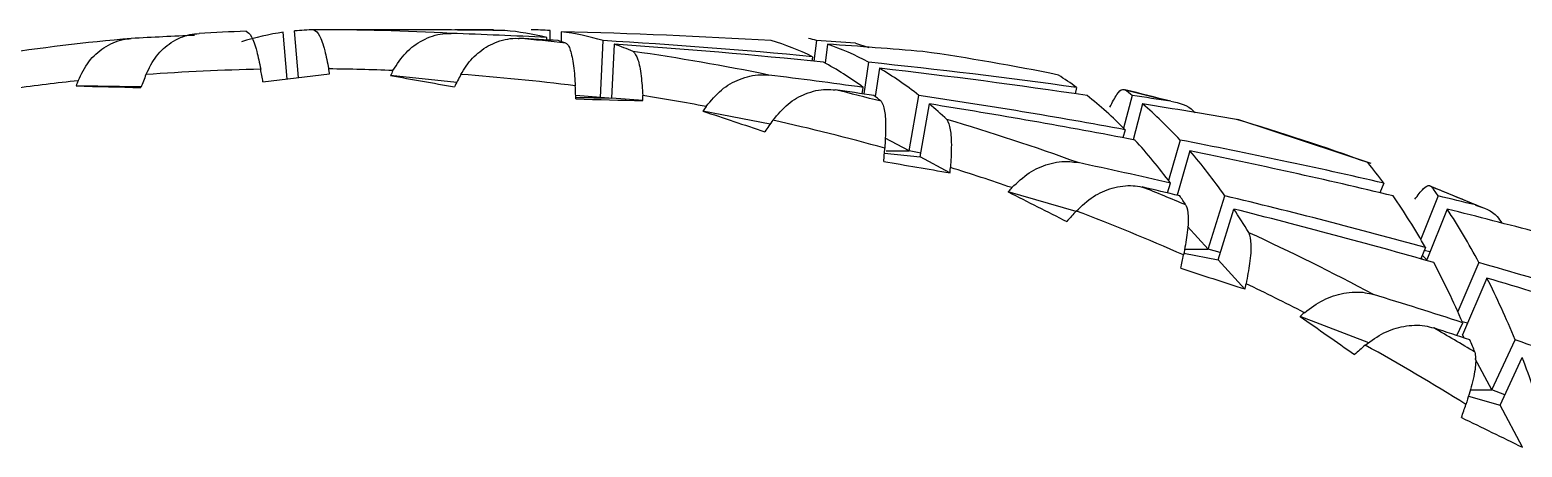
# Model space of a CAD drawing. Header units: millimetres. Extents: x 15 to 1184, y 5 to 836.
# Drawn here: x 378.158 to 380.534, y 647.335 to 648.001 of the extents above; entities that cross this region are included whole.
import ezdxf

# ---------------------------------------------------------------- set-up
doc = ezdxf.new("R2010")
doc.units = ezdxf.units.MM

msp = doc.modelspace()

# ---------------------------------------------------------------- linework, layer by layer
at = {"color": 7, "linetype": 'Continuous', "lineweight": 25}
for p, q in [((378.5677, 647.9221), (378.5615, 647.9966)), ((378.5858, 647.9243), (378.5796, 647.9988)), ((378.7631, 648.0005), (378.6289, 648.0005)), ((378.8841, 648.0005), (378.8349, 648.0005)), ((378.9862, 647.9993), (378.9859, 647.9841)), ((379.0042, 647.9975), (379.0038, 647.9819)), ((378.981, 647.9844), (378.9811, 647.9883)), ((379.0669, 647.8929), (379.0709, 647.9834)), ((379.0849, 647.8915), (379.0887, 647.9776)), ((379.4105, 647.9834), (379.4063, 647.9504)), ((379.4283, 647.9776), (379.4244, 647.9474)), ((379.4726, 647.9795), (379.4942, 647.9725)), ((379.4044, 647.9577), (379.4033, 647.9507)), ((379.4936, 647.9488), (379.4859, 647.8983)), ((378.8377, 647.9167), (378.732, 647.9276)), ((379.5108, 647.9392), (379.504, 647.8943)), ((378.3354, 647.9095), (378.2317, 647.9111)), ((379.4835, 647.8986), (379.4852, 647.9086)), ((379.8248, 647.9086), (379.8223, 647.8987)), ((379.9701, 647.8873), (379.9002, 647.9048)), ((379.0669, 647.8929), (379.0272, 647.896)), ((379.0274, 647.8929), (379.0669, 647.8929)), ((379.0274, 647.8924), (379.0849, 647.8915)), ((379.0797, 647.8915), (379.0669, 647.8929)), ((379.1343, 647.8876), (379.0849, 647.8915)), ((379.5584, 647.8074), (379.5738, 647.8959)), ((379.5757, 647.7981), (379.5904, 647.8823)), ((379.9135, 647.8959), (379.8998, 647.8437)), ((379.93, 647.8823), (379.9151, 647.8253)), ((379.337, 647.8502), (379.2298, 647.871)), ((380.2939, 647.7877), (380.0817, 647.8574)), ((379.5584, 647.8074), (379.5201, 647.8279)), ((379.9022, 647.8413), (379.8985, 647.8285)), ((379.5188, 647.804), (379.5757, 647.7981)), ((379.5215, 647.8074), (379.5584, 647.8074)), ((379.5767, 647.8038), (379.5584, 647.8074)), ((379.9897, 647.8248), (379.9713, 647.7604)), ((380.0052, 647.8075), (379.985, 647.7368)), ((379.6232, 647.7726), (379.5757, 647.7981)), ((379.9695, 647.7405), (379.9744, 647.7562)), ((380.3141, 647.7562), (380.3079, 647.7408)), ((379.824, 647.7112), (379.7157, 647.7422)), ((380.0344, 647.651), (380.0609, 647.7359)), ((380.4006, 647.7359), (380.3728, 647.6669)), ((380.4719, 647.7167), (380.3879, 647.7512)), ((380.0501, 647.634), (380.0753, 647.7148)), ((380.4149, 647.7148), (380.3824, 647.634)), ((380.0344, 647.651), (380.0014, 647.6868)), ((379.9957, 647.6446), (380.0501, 647.634)), ((379.9967, 647.651), (380.0344, 647.651)), ((380.0537, 647.6455), (380.0344, 647.651)), ((380.3806, 647.6534), (380.3728, 647.6355)), ((380.375, 647.6348), (380.3736, 647.6374)), ((380.3754, 647.6414), (380.3824, 647.634)), ((380.3876, 647.6469), (380.3785, 647.6486)), ((380.093, 647.5874), (380.0501, 647.634)), ((380.4655, 647.6295), (380.4318, 647.5516)), ((380.4783, 647.6049), (380.4392, 647.5145)), ((380.2904, 647.5017), (380.1808, 647.5438)), ((380.4302, 647.5133), (380.4397, 647.5337)), ((380.4472, 647.5328), (380.4391, 647.5351)), ((380.442, 647.5094), (380.4392, 647.5145)), ((380.4862, 647.4266), (380.5231, 647.5062)), ((380.4862, 647.4266), (380.4596, 647.4764)), ((380.4992, 647.4022), (380.5344, 647.478)), ((380.4517, 647.4266), (380.4862, 647.4266)), ((380.5068, 647.4187), (380.4862, 647.4266)), ((380.4488, 647.4167), (380.4992, 647.4022)), ((380.5349, 647.3353), (380.4992, 647.4022))]:
    msp.add_line(p, q, dxfattribs=at)
at = {"color": 7, "linetype": 'Continuous', "lineweight": 25, "flags": 128}
for points in [[(378.5291, 647.9175), (378.5287, 647.9201), (378.5282, 647.9226), (378.5278, 647.9251), (378.5273, 647.9276), (378.5268, 647.9301), (378.5264, 647.9326), (378.5259, 647.9351), (378.5255, 647.9377)], [(378.5291, 647.9175), (378.5424, 647.9191), (378.5556, 647.9207), (378.5689, 647.9223), (378.5822, 647.9238), (378.5954, 647.9254), (378.6087, 647.927), (378.622, 647.9286), (378.6353, 647.9301)], [(378.6353, 647.9301), (378.6351, 647.9311), (378.635, 647.9322), (378.6348, 647.9332), (378.6346, 647.9342), (378.6344, 647.9352), (378.6342, 647.9362), (378.6341, 647.9372), (378.6339, 647.9382)], [(378.2317, 647.9111), (378.2446, 647.9108), (378.2575, 647.9104), (378.2703, 647.9101), (378.2832, 647.9097), (378.2962, 647.9094), (378.3091, 647.9091), (378.322, 647.9087), (378.3349, 647.9084)], [(379.0275, 647.8903), (379.0273, 647.8929), (379.0272, 647.8956), (379.0271, 647.8982), (379.027, 647.9008), (379.0268, 647.9034), (379.0267, 647.906), (379.0266, 647.9086), (379.0265, 647.9112)], [(379.0275, 647.8903), (379.0408, 647.89), (379.0541, 647.8896), (379.0675, 647.8893), (379.0808, 647.889), (379.0942, 647.8886), (379.1076, 647.8883), (379.1209, 647.8879), (379.1343, 647.8876)], [(379.1343, 647.8876), (379.1343, 647.8886), (379.1342, 647.8897), (379.1342, 647.8907), (379.1341, 647.8917), (379.1341, 647.8928), (379.134, 647.8938), (379.134, 647.8949), (379.1339, 647.8959)], [(379.5177, 647.7907), (379.5179, 647.7933), (379.5182, 647.796), (379.5184, 647.7986), (379.5186, 647.8013), (379.5188, 647.804), (379.519, 647.8066), (379.5192, 647.8093), (379.5194, 647.8119)], [(379.6232, 647.7726), (379.6233, 647.7737), (379.6234, 647.7747), (379.6235, 647.7758), (379.6236, 647.7769), (379.6237, 647.7779), (379.6237, 647.779), (379.6238, 647.78), (379.6239, 647.7811)], [(379.9908, 647.6204), (379.9913, 647.623), (379.9919, 647.6257), (379.9924, 647.6284), (379.993, 647.631), (379.9935, 647.6337), (379.9941, 647.6363), (379.9946, 647.639), (379.9952, 647.6417)], [(380.093, 647.5874), (380.0932, 647.5884), (380.0935, 647.5895), (380.0937, 647.5906), (380.0939, 647.5916), (380.0941, 647.5927), (380.0943, 647.5937), (380.0945, 647.5948), (380.0948, 647.5958)], [(380.4377, 647.3827), (380.4386, 647.3853), (380.4395, 647.3879), (380.4404, 647.3905), (380.4413, 647.3931), (380.4422, 647.3957), (380.4431, 647.3983), (380.4439, 647.4009), (380.4448, 647.4035)]]:
    msp.add_lwpolyline(points, dxfattribs=at)
at = {"color": 7, "linetype": 'Continuous', "lineweight": 25}
for centre, radius, start, end in [((378.629, 644.5152), 3.4853, 92.0845, 93.3145), ((378.6289, 644.5161), 3.4844, 86.7093, 90.3044), ((378.6297, 644.5069), 3.4937, 95.094, 98.6828), ((378.6285, 644.51), 3.4905, 83.7019, 84.9307), ((378.6266, 644.4968), 3.5039, 78.3426, 81.9245), ((379.0879, 644.4968), 3.5039, 78.3426, 81.9245), ((388.5319, 644.0285), 10.9102, 159.05238, 159.16852), ((378.5957, 644.5071), 3.4313, 91.1725, 94.2265), ((378.5957, 644.5082), 3.4302, 87.6523, 89.3614), ((388.8145, 642.622), 11.3932, 152.20099, 152.24569), ((401.3986, 775.6996), 129.7669, 259.940447, 259.986146), ((388.844, 642.6183), 11.3225, 152.0263, 152.1394), ((378.5952, 644.5021), 3.4363, 82.7909, 85.8418), ((378.5964, 644.4991), 3.4393, 96.0353, 97.7414), ((388.502, 644.0257), 10.9807, 159.23175, 159.27764), ((378.6224, 644.4772), 3.5239, 75.3536, 76.5746), ((379.0837, 644.4772), 3.5239, 75.3536, 76.5746), ((378.5934, 644.4892), 3.4493, 79.2821, 80.985), ((388.9371, 641.1292), 11.8187, 145.17644, 145.21988), ((402.1275, 716.159), 72.0247, 251.46311, 251.545869), ((388.9654, 641.1193), 11.7479, 145.00669, 145.11659), ((378.5893, 644.4697), 3.4692, 74.4482, 77.4799), ((378.615, 644.4515), 3.5507, 70.0379, 73.5881), ((379.0763, 644.4515), 3.5507, 70.0379, 73.5881), ((403.7581, 789.2578), 143.5289, 260.276811, 260.31954), ((378.5819, 644.4446), 3.4954, 70.9691, 72.6569), ((388.8591, 639.5603), 12.2697, 138.13416, 138.17625), ((402.9639, 693.5463), 51.3662, 243.08959, 243.20652), ((378.6036, 644.4208), 3.5834, 67.0814, 68.2888), ((379.0649, 644.4208), 3.5834, 67.0814, 68.2888), ((388.8854, 639.5445), 12.1986, 137.96972, 138.07618), ((378.5708, 644.4142), 3.5278, 66.1861, 69.1841), ((378.5878, 644.3858), 3.6218, 61.8327, 65.3363), ((404.4129, 723.1109), 79.3426, 252.072967, 252.150556), ((378.5552, 644.3799), 3.5654, 62.7517, 64.4173), ((388.5702, 637.9258), 12.7628, 131.05653, 131.09715), ((403.8747, 681.1989), 41.159, 234.85363, 235.00097), ((378.5672, 644.348), 3.6649, 58.9198, 60.1092), ((388.5936, 637.905), 12.6911, 130.89783, 131.00057), ((378.5349, 644.3425), 3.608, 58.0378, 60.9912), ((405.1325, 697.9089), 56.2382, 243.95285, 244.06293)]:
    msp.add_arc(centre, radius, start, end, dxfattribs=at)
for centre, major_axis, ratio, start_param, end_param in [((378.8955, 644.0005), (-0.3093, 3.9988), 0.313287, 0.01975, 0.073611), ((378.8955, 644.0005), (-0.3093, 3.9988), 0.313287, 6.263922, 6.288467), ((378.8236, 644.0005), (6.2212, -0.0663), 0.642875, 1.563058, 1.587379), ((378.8955, 644.0005), (6.1961, -0.4376), 0.641692, 1.602271, 1.626816), ((378.8955, 644.0005), (6.2212, -0.0663), 0.642875, 1.577492, 1.587379), ((378.8236, 644.0005), (0.067, 3.9999), 0.311164, 6.21025, 6.264077), ((378.8955, 644.0005), (0.067, 3.9999), 0.311164, 6.264077, 6.288398), ((378.8955, 644.0005), (0.067, 3.9999), 0.311164, 6.195782, 6.249643), ((378.8236, 644.0005), (6.2212, -0.0663), 0.642875, 1.494762, 1.548623), ((378.8955, 644.0005), (6.2212, -0.0663), 0.642875, 1.654094, 1.670366), ((378.8236, 644.0005), (6.1961, -0.4376), 0.641692, 1.587803, 1.597823), ((378.8236, 644.0005), (0.067, 3.9999), 0.311164, 6.185762, 6.195782), ((378.8955, 644.0005), (6.1961, -0.4376), 0.641692, 1.533942, 1.587803), ((378.8236, 644.0005), (6.1961, -0.4376), 0.641692, 1.519507, 1.573335), ((378.8955, 644.0005), (0.067, 3.9999), 0.311164, 6.156768, 6.181314), ((378.8236, 644.0005), (0.4431, 3.9976), 0.315609, 6.171679, 6.22554), ((378.8955, 644.0005), (0.4431, 3.9976), 0.315609, 6.22554, 6.23556), ((378.8955, 644.0005), (6.2212, -0.0663), 0.642875, 1.484742, 1.494762), ((378.8955, 644.0005), (0.4431, 3.9976), 0.315609, 6.157244, 6.211072), ((378.8236, 644.0005), (6.2212, -0.0663), 0.642875, 1.455749, 1.480294), ((378.8236, 644.0005), (0.4431, 3.9976), 0.315609, 6.103417, 6.157244), ((378.8955, 644.0005), (6.1961, -0.4376), 0.641692, 1.46568, 1.519507), ((378.8955, 644.0005), (6.1344, -0.8036), 0.638767, 1.558331, 1.582876), ((378.8955, 644.0005), (0.4431, 3.9976), 0.315609, 6.088949, 6.14281), ((378.8236, 644.0005), (6.1961, -0.4376), 0.641692, 1.451212, 1.505073), ((378.8236, 644.0005), (0.8182, 3.9911), 0.326194, 6.135221, 6.159766), ((378.8236, 644.0005), (6.1344, -0.8036), 0.638767, 1.543863, 1.553883), ((378.8955, 644.0005), (0.8182, 3.9911), 0.326194, 6.120753, 6.130773), ((378.8236, 644.0005), (0.4431, 3.9976), 0.315609, 6.078929, 6.088949), ((378.8955, 644.0005), (6.1344, -0.8036), 0.638767, 1.490002, 1.543863), ((378.8955, 644.0005), (0.4431, 3.9976), 0.315609, 6.049936, 6.074481), ((378.8236, 644.0005), (6.1344, -0.8036), 0.638767, 1.475567, 1.529395), ((378.8236, 644.0005), (0.8182, 3.9911), 0.326194, 6.066892, 6.120753), ((378.8955, 644.0005), (6.1961, -0.4376), 0.641692, 1.441192, 1.451212), ((378.8955, 644.0005), (0.8182, 3.9911), 0.326194, 6.052458, 6.106285), ((378.8236, 644.0005), (6.1961, -0.4376), 0.641692, 1.412199, 1.436744), ((378.8236, 644.0005), (0.8182, 3.9911), 0.326194, 5.99863, 6.052458), ((378.8955, 644.0005), (6.1344, -0.8036), 0.638767, 1.42174, 1.475567), ((378.8236, 644.0005), (6.1344, -0.8036), 0.638767, 1.407272, 1.461133), ((378.8955, 644.0005), (0.8182, 3.9911), 0.326194, 5.984162, 6.038023), ((378.8955, 644.0005), (6.0371, -1.1599), 0.634103, 1.513679, 1.538225), ((378.8236, 644.0005), (1.1916, 3.9792), 0.341969, 6.033902, 6.058447), ((378.8236, 644.0005), (6.0371, -1.1599), 0.634103, 1.499211, 1.509231), ((378.8236, 644.0005), (0.8182, 3.9911), 0.326194, 5.974142, 5.984162), ((378.8955, 644.0005), (6.0371, -1.1599), 0.634103, 1.44535, 1.499211), ((378.8236, 644.0005), (1.1916, 3.9792), 0.341969, 5.965572, 6.019434), ((378.8955, 644.0005), (1.1916, 3.9792), 0.341969, 6.019434, 6.029454), ((378.8955, 644.0005), (6.1344, -0.8036), 0.638767, 1.397252, 1.407272), ((378.8955, 644.0005), (0.8182, 3.9911), 0.326194, 5.945149, 5.969694), ((378.8236, 644.0005), (6.0371, -1.1599), 0.634103, 1.430916, 1.484743), ((378.8955, 644.0005), (1.1916, 3.9792), 0.341969, 5.951138, 6.004966), ((378.8236, 644.0005), (6.1344, -0.8036), 0.638767, 1.368259, 1.392804), ((378.8236, 644.0005), (1.1916, 3.9792), 0.341969, 5.897311, 5.951138), ((378.8955, 644.0005), (6.0371, -1.1599), 0.634103, 1.377088, 1.430916), ((378.8236, 644.0005), (6.0371, -1.1599), 0.634103, 1.36262, 1.416481), ((378.8955, 644.0005), (1.1916, 3.9792), 0.341969, 5.882843, 5.936704), ((378.8955, 644.0005), (5.9056, -1.5027), 0.627707, 1.468008, 1.492553), ((378.8236, 644.0005), (5.9056, -1.5027), 0.627707, 1.45354, 1.46356), ((378.8236, 644.0005), (1.1916, 3.9792), 0.341969, 5.872823, 5.882843), ((378.8955, 644.0005), (5.9056, -1.5027), 0.627707, 1.399679, 1.45354), ((378.8955, 644.0005), (1.1916, 3.9792), 0.341969, 5.843829, 5.868375)]:
    msp.add_ellipse(centre, major_axis=major_axis, ratio=ratio, start_param=start_param, end_param=end_param, dxfattribs=at)
for points, knots in [([(378.3428, 647.929), (378.348, 647.9395), (378.3582, 647.9604), (378.3833, 647.9822), (378.4072, 647.9929), (378.4226, 647.9942), (378.4274, 647.9947)], [0, 0, 0, 0, 0.276014, 0.551764, 0.857891, 1, 1, 1, 1]), ([(378.5022, 647.9982), (378.505, 647.9966), (378.5104, 647.9935), (378.5189, 647.97), (378.5234, 647.9477), (378.5255, 647.9377)], [0, 0, 0, 0, 0.386282, 0.723372, 1, 1, 1, 1]), ([(378.6104, 648.0005), (378.6133, 647.9986), (378.6187, 647.995), (378.6272, 647.971), (378.6318, 647.9484), (378.6339, 647.9382)], [0, 0, 0, 0, 0.3837073, 0.7209408, 1, 1, 1, 1]), ([(378.7362, 647.9355), (378.7427, 647.9456), (378.7558, 647.9659), (378.7841, 647.9859), (378.8092, 647.9945), (378.8245, 647.9947), (378.8289, 647.9948)], [0, 0, 0, 0, 0.280389, 0.560502, 0.871733, 1, 1, 1, 1]), ([(378.2348, 647.9193), (378.24, 647.93), (378.2505, 647.9515), (378.276, 647.974), (378.2999, 647.9847), (378.3151, 647.9863), (378.3195, 647.9867)], [0, 0, 0, 0, 0.2803892, 0.5605017, 0.8717329, 1, 1, 1, 1]), ([(378.8444, 647.9293), (378.8471, 647.9339), (378.8554, 647.9481), (378.8746, 647.9677), (378.9031, 647.9838), (378.925, 647.9874), (378.9364, 647.9869), (378.9369, 647.9869)], [0, 0, 0, 0, 0.124528, 0.38209, 0.66677, 0.985171, 1, 1, 1, 1]), ([(379.0114, 647.9795), (379.0128, 647.9784), (379.0164, 647.9758), (379.0216, 647.9593), (379.0251, 647.9344), (379.0262, 647.9164), (379.0265, 647.9112)], [0, 0, 0, 0, 0.2050865, 0.5397086, 0.8686444, 1, 1, 1, 1]), ([(379.1189, 647.9659), (379.1214, 647.9629), (379.1262, 647.9571), (379.1315, 647.9303), (379.1332, 647.9066), (379.1339, 647.8959)], [0, 0, 0, 0, 0.3837073, 0.7209408, 1, 1, 1, 1]), ([(379.2349, 647.8783), (379.2427, 647.8877), (379.2583, 647.9065), (379.2889, 647.9236), (379.315, 647.9298), (379.3302, 647.9287), (379.3346, 647.9284)], [0, 0, 0, 0, 0.280389, 0.560502, 0.871733, 1, 1, 1, 1]), ([(379.3414, 647.8565), (379.349, 647.8656), (379.3643, 647.8839), (379.3943, 647.9005), (379.4204, 647.9066), (379.4357, 647.9052), (379.4406, 647.9048)], [0, 0, 0, 0, 0.276014, 0.551764, 0.857891, 1, 1, 1, 1]), ([(379.8778, 647.8773), (379.8817, 647.8847), (379.8894, 647.8996), (379.8973, 647.9064), (379.9007, 647.9052), (379.9019, 647.9048)], [0, 0, 0, 0, 0.390153, 0.779784, 1, 1, 1, 1]), ([(379.5135, 647.8866), (379.5156, 647.8827), (379.5196, 647.8753), (379.5214, 647.8468), (379.52, 647.8228), (379.5194, 647.8119)], [0, 0, 0, 0, 0.386282, 0.723372, 1, 1, 1, 1]), ([(379.9747, 647.8866), (379.9882, 647.8839), (380.0028, 647.8811), (380.0127, 647.8693), (380.0134, 647.8685)], [0, 0, 0, 0, 0.925211, 1, 1, 1, 1]), ([(379.6182, 647.8575), (379.6203, 647.8533), (379.6242, 647.8455), (379.626, 647.8165), (379.6246, 647.7921), (379.6239, 647.7811)], [0, 0, 0, 0, 0.383707, 0.720941, 1, 1, 1, 1]), ([(379.7217, 647.749), (379.7307, 647.7574), (379.7485, 647.7743), (379.7812, 647.7883), (379.8079, 647.792), (379.8228, 647.7895), (379.8272, 647.7888)], [0, 0, 0, 0, 0.280389, 0.560502, 0.871733, 1, 1, 1, 1]), ([(379.8244, 647.7117), (379.8332, 647.72), (379.8507, 647.7364), (379.8826, 647.7499), (379.9093, 647.7535), (379.9244, 647.7509), (379.9292, 647.75)], [0, 0, 0, 0, 0.276014, 0.551764, 0.857891, 1, 1, 1, 1]), ([(380.3634, 647.7304), (380.3682, 647.7367), (380.3777, 647.7494), (380.3862, 647.7536), (380.3893, 647.751), (380.3905, 647.75)], [0, 0, 0, 0, 0.390153, 0.779784, 1, 1, 1, 1]), ([(379.999, 647.7213), (380.0006, 647.7164), (380.0036, 647.7071), (380.0016, 647.6769), (379.9972, 647.6526), (379.9952, 647.6417)], [0, 0, 0, 0, 0.386282, 0.723372, 1, 1, 1, 1]), ([(380.4603, 647.7213), (380.4731, 647.7171), (380.4899, 647.7116), (380.4997, 647.696), (380.502, 647.6923)], [0, 0, 0, 0, 0.761926, 1, 1, 1, 1]), ([(380.0991, 647.6772), (380.1006, 647.672), (380.1035, 647.6623), (380.1014, 647.6315), (380.0968, 647.607), (380.0948, 647.5958)], [0, 0, 0, 0, 0.383707, 0.720941, 1, 1, 1, 1]), ([(380.1876, 647.5497), (380.1975, 647.5571), (380.2174, 647.5718), (380.2516, 647.5824), (380.2786, 647.5835), (380.2932, 647.5798), (380.2975, 647.5787)], [0, 0, 0, 0, 0.280389, 0.560502, 0.871733, 1, 1, 1, 1]), ([(380.2846, 647.4979), (380.2943, 647.505), (380.3138, 647.5194), (380.3472, 647.5295), (380.3742, 647.5306), (380.3889, 647.5266), (380.3936, 647.5254)], [0, 0, 0, 0, 0.276014, 0.551764, 0.857891, 1, 1, 1, 1]), ([(380.4591, 647.4868), (380.46, 647.4809), (380.4616, 647.4698), (380.4558, 647.4384), (380.4482, 647.4144), (380.4448, 647.4035)], [0, 0, 0, 0, 0.3862823, 0.7233721, 1, 1, 1, 1])]:
    msp.add_open_spline(points, degree=3, knots=knots, dxfattribs=at)

doc.saveas('drawing.dxf')
